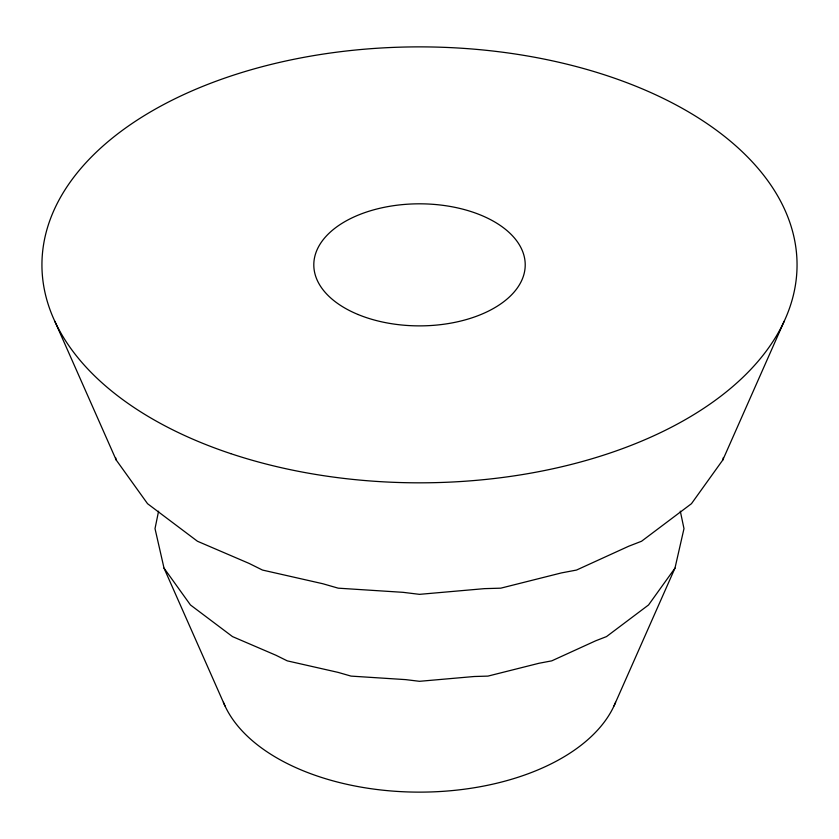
<?xml version="1.0" encoding="UTF-8"?>
<svg xmlns="http://www.w3.org/2000/svg" width="839" height="839" viewBox="0 0 839 839"><rect width="100%" height="100%" fill="white"/><g stroke="black" fill="none" stroke-linecap="round" stroke-linejoin="round"><path stroke-width="1.26" d="M614.001 705.966L674.976 568.139L683.984 528.622L680.303 511.15M54.818 321.264L116.181 459.971L147.549 503.694L197.448 541.249L249.131 563.43L262.492 570.059L322.805 583.734L338.222 588.17L403.077 592.334L419.5 594.348L484.46 588.642L500.778 588.17L561.427 572.911L576.508 570.059L628.715 546.231L641.552 541.249L691.451 503.694L722.819 459.971L723.407 457.486M158.581 511.182L155.016 528.622L164.025 568.139L224.999 705.966M722.819 459.971L784.182 321.264M674.976 568.139L648.547 604.961L606.513 636.591L595.711 640.786L551.737 660.859L539.037 663.261L487.952 676.108L474.213 676.507L419.5 681.31L405.667 679.621L351.048 676.108L338.065 672.375L287.263 660.859L276 655.28L232.487 636.591L190.453 604.961L164.025 568.139M115.604 457.654L116.181 459.971M615.585 702.306A201.36 116.254 0 0 1 419.5 792.131A201.36 116.254 0 0 1 223.415 702.306M230.725 453.626A377.55 217.972 0 0 0 797.05 264.851A377.55 217.972 0 0 0 230.725 76.076A377.55 217.972 0 0 0 230.725 453.626M358.033 314.499A105.714 61.037 0 0 0 524.721 270.756A105.714 61.037 0 0 0 375.746 209.289A105.714 61.037 0 0 0 358.033 314.499"/></g></svg>
